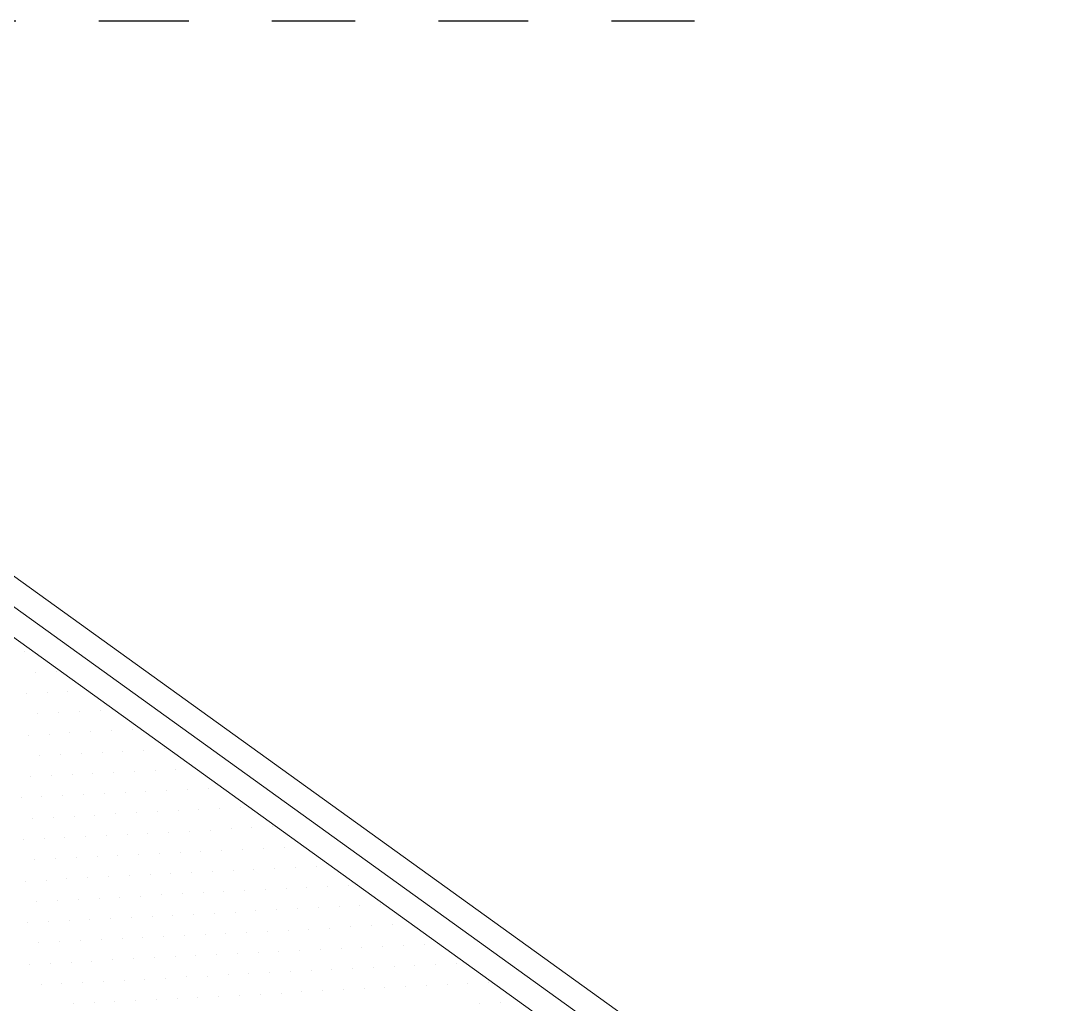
# Model space of a CAD drawing. Header units: inches. Extents: x -1721 to -596, y -6348 to -3031.
# Drawn here: x -794.369 to -793.125, y -3137.847 to -3136.665 of the extents above; entities that cross this region are included whole.
import ezdxf

# ---------------------------------------------------------------- set-up
doc = ezdxf.new("R2010")
doc.units = ezdxf.units.IN
doc.header["$MEASUREMENT"] = 0
doc.linetypes.add('$0$ACAD_ISO10W100', pattern=[18, 12, -3, 0, -3])
doc.layers.add('$0$AA pareti non sezionate', color=2, linetype='Continuous', lineweight=25)
doc.layers.add('$0$AA- arredo', color=8, linetype='Continuous', lineweight=18)

msp = doc.modelspace()

# ---------------------------------------------------------------- linework, layer by layer
at = {"layer": '$0$AA pareti non sezionate', "linetype": '$0$ACAD_ISO10W100', "ltscale": 0.009}
msp.add_line((-805.6994, -3136.6652), (-793.542, -3136.6652), dxfattribs=at)
at = {"layer": '$0$AA- arredo'}
for p, q in [((-795.3561, -3136.6652), (-793.1666, -3138.241)), ((-795.3048, -3136.6652), (-793.1248, -3138.2342)), ((-794.5655, -3137.2342), (-793.1666, -3138.241)), ((-794.5587, -3137.2761), (-793.2085, -3138.2478))]:
    msp.add_line(p, q, dxfattribs=at)
at = {"layer": '$0$AA- arredo', "linetype": 'Continuous'}
for p, q in [((-794.3653, -3137.4236), (-794.3653, -3137.4236)), ((-794.3515, -3137.4479), (-794.3515, -3137.4479)), ((-794.3265, -3137.4466), (-794.3265, -3137.4466)), ((-794.3627, -3137.4735), (-794.3627, -3137.4735)), ((-794.3377, -3137.4722), (-794.3377, -3137.4722)), ((-794.3128, -3137.471), (-794.3128, -3137.471)), ((-794.349, -3137.4978), (-794.349, -3137.4978)), ((-794.324, -3137.4966), (-794.324, -3137.4966)), ((-794.299, -3137.4953), (-794.299, -3137.4953)), ((-794.274, -3137.494), (-794.274, -3137.494)), ((-794.3602, -3137.5234), (-794.3602, -3137.5234)), ((-794.3352, -3137.5222), (-794.3352, -3137.5222)), ((-794.3102, -3137.5209), (-794.3102, -3137.5209)), ((-794.2853, -3137.5196), (-794.2853, -3137.5196)), ((-794.2603, -3137.5183), (-794.2603, -3137.5183)), ((-794.2353, -3137.5171), (-794.2353, -3137.5171)), ((-794.3464, -3137.5478), (-794.3464, -3137.5478)), ((-794.3214, -3137.5465), (-794.3214, -3137.5465)), ((-794.2965, -3137.5452), (-794.2965, -3137.5452)), ((-794.2715, -3137.544), (-794.2715, -3137.544)), ((-794.2465, -3137.5427), (-794.2465, -3137.5427)), ((-794.2216, -3137.5414), (-794.2216, -3137.5414)), ((-794.1966, -3137.5401), (-794.1966, -3137.5401)), ((-794.3576, -3137.5734), (-794.3576, -3137.5734)), ((-794.3327, -3137.5721), (-794.3327, -3137.5721)), ((-794.3077, -3137.5708), (-794.3077, -3137.5708)), ((-794.2827, -3137.5696), (-794.2827, -3137.5696)), ((-794.2577, -3137.5683), (-794.2577, -3137.5683)), ((-794.2328, -3137.567), (-794.2328, -3137.567)), ((-794.2078, -3137.5657), (-794.2078, -3137.5657)), ((-794.1828, -3137.5645), (-794.1828, -3137.5645)), ((-794.1691, -3137.5888), (-794.1691, -3137.5888)), ((-794.1441, -3137.5875), (-794.1441, -3137.5875)), ((-794.3688, -3137.599), (-794.3688, -3137.599)), ((-794.3439, -3137.5977), (-794.3439, -3137.5977)), ((-794.3189, -3137.5964), (-794.3189, -3137.5964)), ((-794.2939, -3137.5952), (-794.2939, -3137.5952)), ((-794.269, -3137.5939), (-794.269, -3137.5939)), ((-794.244, -3137.5926), (-794.244, -3137.5926)), ((-794.219, -3137.5913), (-794.219, -3137.5913)), ((-794.1941, -3137.5901), (-794.1941, -3137.5901)), ((-794.1553, -3137.6131), (-794.1553, -3137.6131)), ((-794.1304, -3137.6119), (-794.1304, -3137.6119)), ((-794.1054, -3137.6106), (-794.1054, -3137.6106)), ((-794.3551, -3137.6233), (-794.3551, -3137.6233)), ((-794.3301, -3137.622), (-794.3301, -3137.622)), ((-794.3051, -3137.6208), (-794.3051, -3137.6208)), ((-794.2802, -3137.6195), (-794.2802, -3137.6195)), ((-794.2552, -3137.6182), (-794.2552, -3137.6182)), ((-794.2302, -3137.6169), (-794.2302, -3137.6169)), ((-794.2053, -3137.6157), (-794.2053, -3137.6157)), ((-794.1803, -3137.6144), (-794.1803, -3137.6144)), ((-794.1416, -3137.6375), (-794.1416, -3137.6375)), ((-794.1166, -3137.6362), (-794.1166, -3137.6362)), ((-794.0916, -3137.6349), (-794.0916, -3137.6349)), ((-794.0667, -3137.6336), (-794.0667, -3137.6336)), ((-794.3663, -3137.6489), (-794.3663, -3137.6489)), ((-794.3413, -3137.6476), (-794.3413, -3137.6476)), ((-794.3163, -3137.6464), (-794.3163, -3137.6464)), ((-794.2914, -3137.6451), (-794.2914, -3137.6451)), ((-794.2664, -3137.6438), (-794.2664, -3137.6438)), ((-794.2414, -3137.6426), (-794.2414, -3137.6426)), ((-794.2165, -3137.6413), (-794.2165, -3137.6413)), ((-794.1915, -3137.64), (-794.1915, -3137.64)), ((-794.1665, -3137.6387), (-794.1665, -3137.6387)), ((-794.1528, -3137.6631), (-794.1528, -3137.6631)), ((-794.1278, -3137.6618), (-794.1278, -3137.6618)), ((-794.1029, -3137.6605), (-794.1029, -3137.6605)), ((-794.0779, -3137.6592), (-794.0779, -3137.6592)), ((-794.0529, -3137.658), (-794.0529, -3137.658)), ((-794.3525, -3137.6732), (-794.3525, -3137.6732)), ((-794.3276, -3137.672), (-794.3276, -3137.672)), ((-794.3026, -3137.6707), (-794.3026, -3137.6707)), ((-794.2776, -3137.6694), (-794.2776, -3137.6694)), ((-794.2527, -3137.6682), (-794.2527, -3137.6682)), ((-794.2277, -3137.6669), (-794.2277, -3137.6669)), ((-794.2027, -3137.6656), (-794.2027, -3137.6656)), ((-794.1778, -3137.6643), (-794.1778, -3137.6643)), ((-794.139, -3137.6874), (-794.139, -3137.6874)), ((-794.1141, -3137.6861), (-794.1141, -3137.6861)), ((-794.0891, -3137.6849), (-794.0891, -3137.6849)), ((-794.0641, -3137.6836), (-794.0641, -3137.6836)), ((-794.0392, -3137.6823), (-794.0392, -3137.6823)), ((-794.0142, -3137.681), (-794.0142, -3137.681)), ((-794.3637, -3137.6988), (-794.3637, -3137.6988)), ((-794.3388, -3137.6976), (-794.3388, -3137.6976)), ((-794.3138, -3137.6963), (-794.3138, -3137.6963)), ((-794.2888, -3137.695), (-794.2888, -3137.695)), ((-794.2639, -3137.6938), (-794.2639, -3137.6938)), ((-794.2389, -3137.6925), (-794.2389, -3137.6925)), ((-794.2139, -3137.6912), (-794.2139, -3137.6912)), ((-794.189, -3137.6899), (-794.189, -3137.6899)), ((-794.164, -3137.6887), (-794.164, -3137.6887)), ((-794.1502, -3137.713), (-794.1502, -3137.713)), ((-794.1253, -3137.7117), (-794.1253, -3137.7117)), ((-794.1003, -3137.7105), (-794.1003, -3137.7105)), ((-794.0753, -3137.7092), (-794.0753, -3137.7092)), ((-794.0504, -3137.7079), (-794.0504, -3137.7079)), ((-794.0254, -3137.7066), (-794.0254, -3137.7066)), ((-794.0004, -3137.7054), (-794.0004, -3137.7054)), ((-793.9755, -3137.7041), (-793.9755, -3137.7041)), ((-794.35, -3137.7232), (-794.35, -3137.7232)), ((-794.325, -3137.7219), (-794.325, -3137.7219)), ((-794.3, -3137.7206), (-794.3, -3137.7206)), ((-794.2751, -3137.7194), (-794.2751, -3137.7194)), ((-794.2501, -3137.7181), (-794.2501, -3137.7181)), ((-794.2251, -3137.7168), (-794.2251, -3137.7168)), ((-794.2002, -3137.7155), (-794.2002, -3137.7155)), ((-794.1752, -3137.7143), (-794.1752, -3137.7143)), ((-794.1365, -3137.7373), (-794.1365, -3137.7373)), ((-794.1115, -3137.7361), (-794.1115, -3137.7361)), ((-794.0866, -3137.7348), (-794.0866, -3137.7348)), ((-794.0616, -3137.7335), (-794.0616, -3137.7335)), ((-794.0366, -3137.7322), (-794.0366, -3137.7322)), ((-794.0116, -3137.731), (-794.0116, -3137.731)), ((-793.9867, -3137.7297), (-793.9867, -3137.7297)), ((-793.9617, -3137.7284), (-793.9617, -3137.7284)), ((-793.9367, -3137.7272), (-793.9367, -3137.7272)), ((-794.3612, -3137.7488), (-794.3612, -3137.7488)), ((-794.3362, -3137.7475), (-794.3362, -3137.7475)), ((-794.3113, -3137.7462), (-794.3113, -3137.7462)), ((-794.2863, -3137.745), (-794.2863, -3137.745)), ((-794.2613, -3137.7437), (-794.2613, -3137.7437)), ((-794.2364, -3137.7424), (-794.2364, -3137.7424)), ((-794.2114, -3137.7411), (-794.2114, -3137.7411)), ((-794.1864, -3137.7399), (-794.1864, -3137.7399)), ((-794.1615, -3137.7386), (-794.1615, -3137.7386)), ((-794.1477, -3137.7629), (-794.1477, -3137.7629)), ((-794.1227, -3137.7617), (-794.1227, -3137.7617)), ((-794.0978, -3137.7604), (-794.0978, -3137.7604)), ((-794.0728, -3137.7591), (-794.0728, -3137.7591)), ((-794.0478, -3137.7578), (-794.0478, -3137.7578)), ((-794.0229, -3137.7566), (-794.0229, -3137.7566)), ((-793.9979, -3137.7553), (-793.9979, -3137.7553)), ((-793.9729, -3137.754), (-793.9729, -3137.754)), ((-793.948, -3137.7528), (-793.948, -3137.7528)), ((-793.923, -3137.7515), (-793.923, -3137.7515)), ((-794.3474, -3137.7731), (-794.3474, -3137.7731)), ((-794.3225, -3137.7718), (-794.3225, -3137.7718)), ((-794.2975, -3137.7706), (-794.2975, -3137.7706)), ((-794.2725, -3137.7693), (-794.2725, -3137.7693)), ((-794.2476, -3137.768), (-794.2476, -3137.768)), ((-794.2226, -3137.7668), (-794.2226, -3137.7668)), ((-794.1976, -3137.7655), (-794.1976, -3137.7655)), ((-794.1727, -3137.7642), (-794.1727, -3137.7642)), ((-793.8843, -3137.7745), (-793.8843, -3137.7745)), ((-794.1339, -3137.7873), (-794.1339, -3137.7873)), ((-794.109, -3137.786), (-794.109, -3137.786)), ((-794.084, -3137.7847), (-794.084, -3137.7847)), ((-794.059, -3137.7835), (-794.059, -3137.7835)), ((-794.0341, -3137.7822), (-794.0341, -3137.7822)), ((-794.0091, -3137.7809), (-794.0091, -3137.7809)), ((-793.9841, -3137.7796), (-793.9841, -3137.7796)), ((-793.9592, -3137.7784), (-793.9592, -3137.7784)), ((-793.9342, -3137.7771), (-793.9342, -3137.7771)), ((-793.9092, -3137.7758), (-793.9092, -3137.7758)), ((-794.3587, -3137.7987), (-794.3587, -3137.7987)), ((-794.3337, -3137.7974), (-794.3337, -3137.7974)), ((-794.3087, -3137.7962), (-794.3087, -3137.7962)), ((-794.2837, -3137.7949), (-794.2837, -3137.7949)), ((-794.2588, -3137.7936), (-794.2588, -3137.7936)), ((-794.2338, -3137.7924), (-794.2338, -3137.7924)), ((-794.2088, -3137.7911), (-794.2088, -3137.7911)), ((-794.1839, -3137.7898), (-794.1839, -3137.7898)), ((-794.1589, -3137.7885), (-794.1589, -3137.7885)), ((-793.8955, -3137.8001), (-793.8955, -3137.8001)), ((-793.8705, -3137.7989), (-793.8705, -3137.7989)), ((-793.8455, -3137.7976), (-793.8455, -3137.7976)), ((-794.1452, -3137.8129), (-794.1452, -3137.8129)), ((-794.1202, -3137.8116), (-794.1202, -3137.8116)), ((-794.0952, -3137.8103), (-794.0952, -3137.8103)), ((-794.0703, -3137.8091), (-794.0703, -3137.8091)), ((-794.0453, -3137.8078), (-794.0453, -3137.8078)), ((-794.0203, -3137.8065), (-794.0203, -3137.8065)), ((-793.9953, -3137.8052), (-793.9953, -3137.8052)), ((-793.9704, -3137.804), (-793.9704, -3137.804)), ((-793.9454, -3137.8027), (-793.9454, -3137.8027)), ((-793.9204, -3137.8014), (-793.9204, -3137.8014)), ((-794.3449, -3137.823), (-794.3449, -3137.823)), ((-794.3199, -3137.8218), (-794.3199, -3137.8218)), ((-794.295, -3137.8205), (-794.295, -3137.8205)), ((-794.27, -3137.8192), (-794.27, -3137.8192)), ((-794.245, -3137.818), (-794.245, -3137.818)), ((-794.2201, -3137.8167), (-794.2201, -3137.8167)), ((-794.1951, -3137.8154), (-794.1951, -3137.8154)), ((-794.1701, -3137.8141), (-794.1701, -3137.8141)), ((-793.8817, -3137.8245), (-793.8817, -3137.8245)), ((-793.8568, -3137.8232), (-793.8568, -3137.8232)), ((-793.8318, -3137.8219), (-793.8318, -3137.8219)), ((-793.8068, -3137.8207), (-793.8068, -3137.8207)), ((-794.1314, -3137.8372), (-794.1314, -3137.8372)), ((-794.1064, -3137.8359), (-794.1064, -3137.8359)), ((-794.0815, -3137.8347), (-794.0815, -3137.8347)), ((-794.0565, -3137.8334), (-794.0565, -3137.8334)), ((-794.0315, -3137.8321), (-794.0315, -3137.8321)), ((-794.0066, -3137.8308), (-794.0066, -3137.8308)), ((-793.9816, -3137.8296), (-793.9816, -3137.8296)), ((-793.9566, -3137.8283), (-793.9566, -3137.8283)), ((-793.9317, -3137.827), (-793.9317, -3137.827)), ((-793.9067, -3137.8258), (-793.9067, -3137.8258)), ((-794.3062, -3137.8461), (-794.3062, -3137.8461)), ((-794.2812, -3137.8448), (-794.2812, -3137.8448)), ((-794.2562, -3137.8436), (-794.2562, -3137.8436)), ((-794.2313, -3137.8423), (-794.2313, -3137.8423)), ((-794.2063, -3137.841), (-794.2063, -3137.841)), ((-794.1813, -3137.8397), (-794.1813, -3137.8397)), ((-794.1564, -3137.8385), (-794.1564, -3137.8385)), ((-793.818, -3137.8463), (-793.818, -3137.8463)), ((-793.7931, -3137.845), (-793.7931, -3137.845))]:
    msp.add_line(p, q, dxfattribs=at)

doc.saveas('drawing.dxf')
